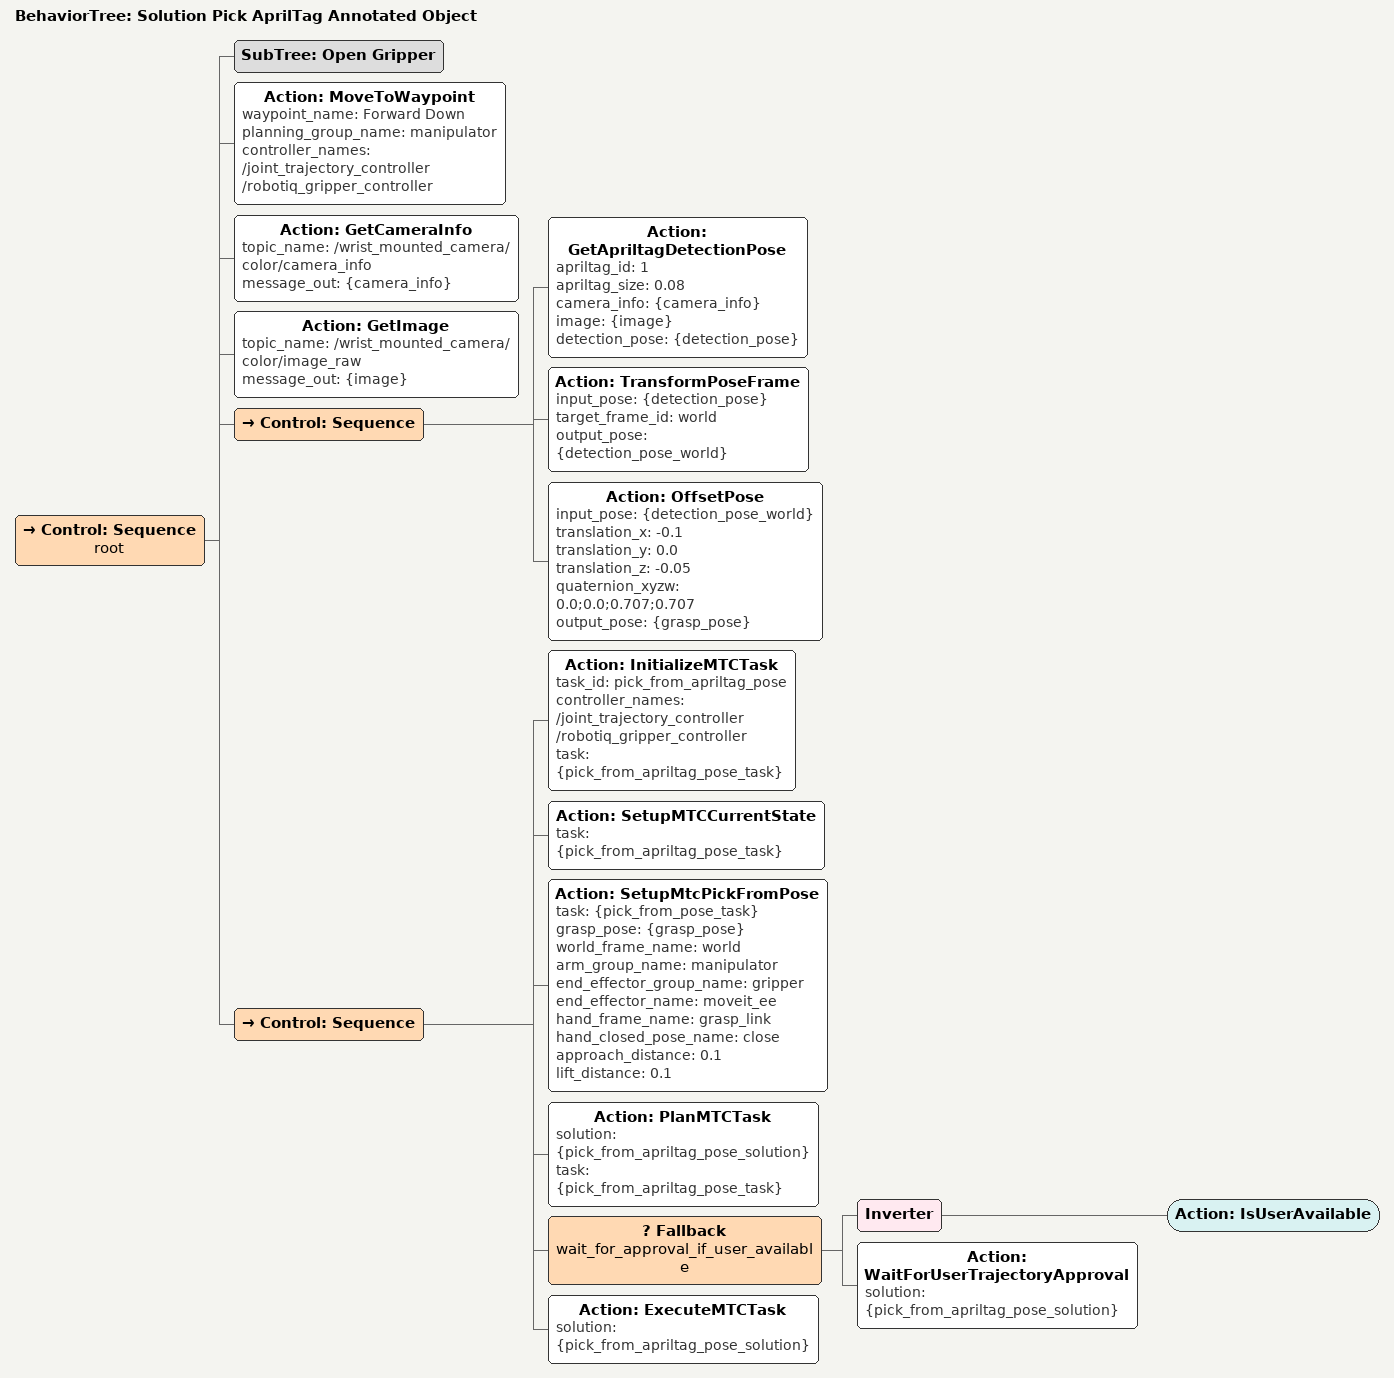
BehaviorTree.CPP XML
<?xml version='1.0' encoding='UTF-8'?>
<root BTCPP_format="4" main_tree_to_execute="Solution Pick AprilTag Annotated Object">
  <BehaviorTree ID="Solution Pick AprilTag Annotated Object" _description="Pick up and lift an AprilTag annotated object at a pose offset from the AprilTag pose.">
    <Control ID="Sequence" name="root">
      <SubTree ID="Open Gripper"/>
      <Action ID="MoveToWaypoint" waypoint_name="Forward Down" planning_group_name="manipulator" controller_names="/joint_trajectory_controller /robotiq_gripper_controller"/>
      <Action ID="GetCameraInfo" topic_name="/wrist_mounted_camera/color/camera_info" message_out="{camera_info}"/>
      <Action ID="GetImage" topic_name="/wrist_mounted_camera/color/image_raw" message_out="{image}"/>
      <Control ID="Sequence">
        <Action ID="GetApriltagDetectionPose" apriltag_id="1" apriltag_size="0.08" camera_info="{camera_info}" image="{image}" detection_pose="{detection_pose}"/>
        <Action ID="TransformPoseFrame" input_pose="{detection_pose}" target_frame_id="world" output_pose="{detection_pose_world}"/>
        <Action ID="OffsetPose" input_pose="{detection_pose_world}" translation_x="-0.1" translation_y="0.0" translation_z="-0.05" quaternion_xyzw="0.0;0.0;0.707;0.707" output_pose="{grasp_pose}"/>
      </Control>
      <Control ID="Sequence">
        <Action ID="InitializeMTCTask" task_id="pick_from_apriltag_pose" controller_names="/joint_trajectory_controller /robotiq_gripper_controller" task="{pick_from_apriltag_pose_task}"/>
        <Action ID="SetupMTCCurrentState" task="{pick_from_apriltag_pose_task}"/>
        <Action ID="SetupMtcPickFromPose" task="{pick_from_pose_task}" grasp_pose="{grasp_pose}" world_frame_name="world" arm_group_name="manipulator" end_effector_group_name="gripper" end_effector_name="moveit_ee" hand_frame_name="grasp_link" hand_closed_pose_name="close" approach_distance="0.1" lift_distance="0.1"/>
        <Action ID="PlanMTCTask" solution="{pick_from_apriltag_pose_solution}" task="{pick_from_apriltag_pose_task}"/>
        <Fallback name="wait_for_approval_if_user_available">
          <Inverter>
            <Action ID="IsUserAvailable"/>
          </Inverter>
          <Action ID="WaitForUserTrajectoryApproval" solution="{pick_from_apriltag_pose_solution}"/>
        </Fallback>
        <Action ID="ExecuteMTCTask" solution="{pick_from_apriltag_pose_solution}"/>
      </Control>
    </Control>
  </BehaviorTree>
</root>
